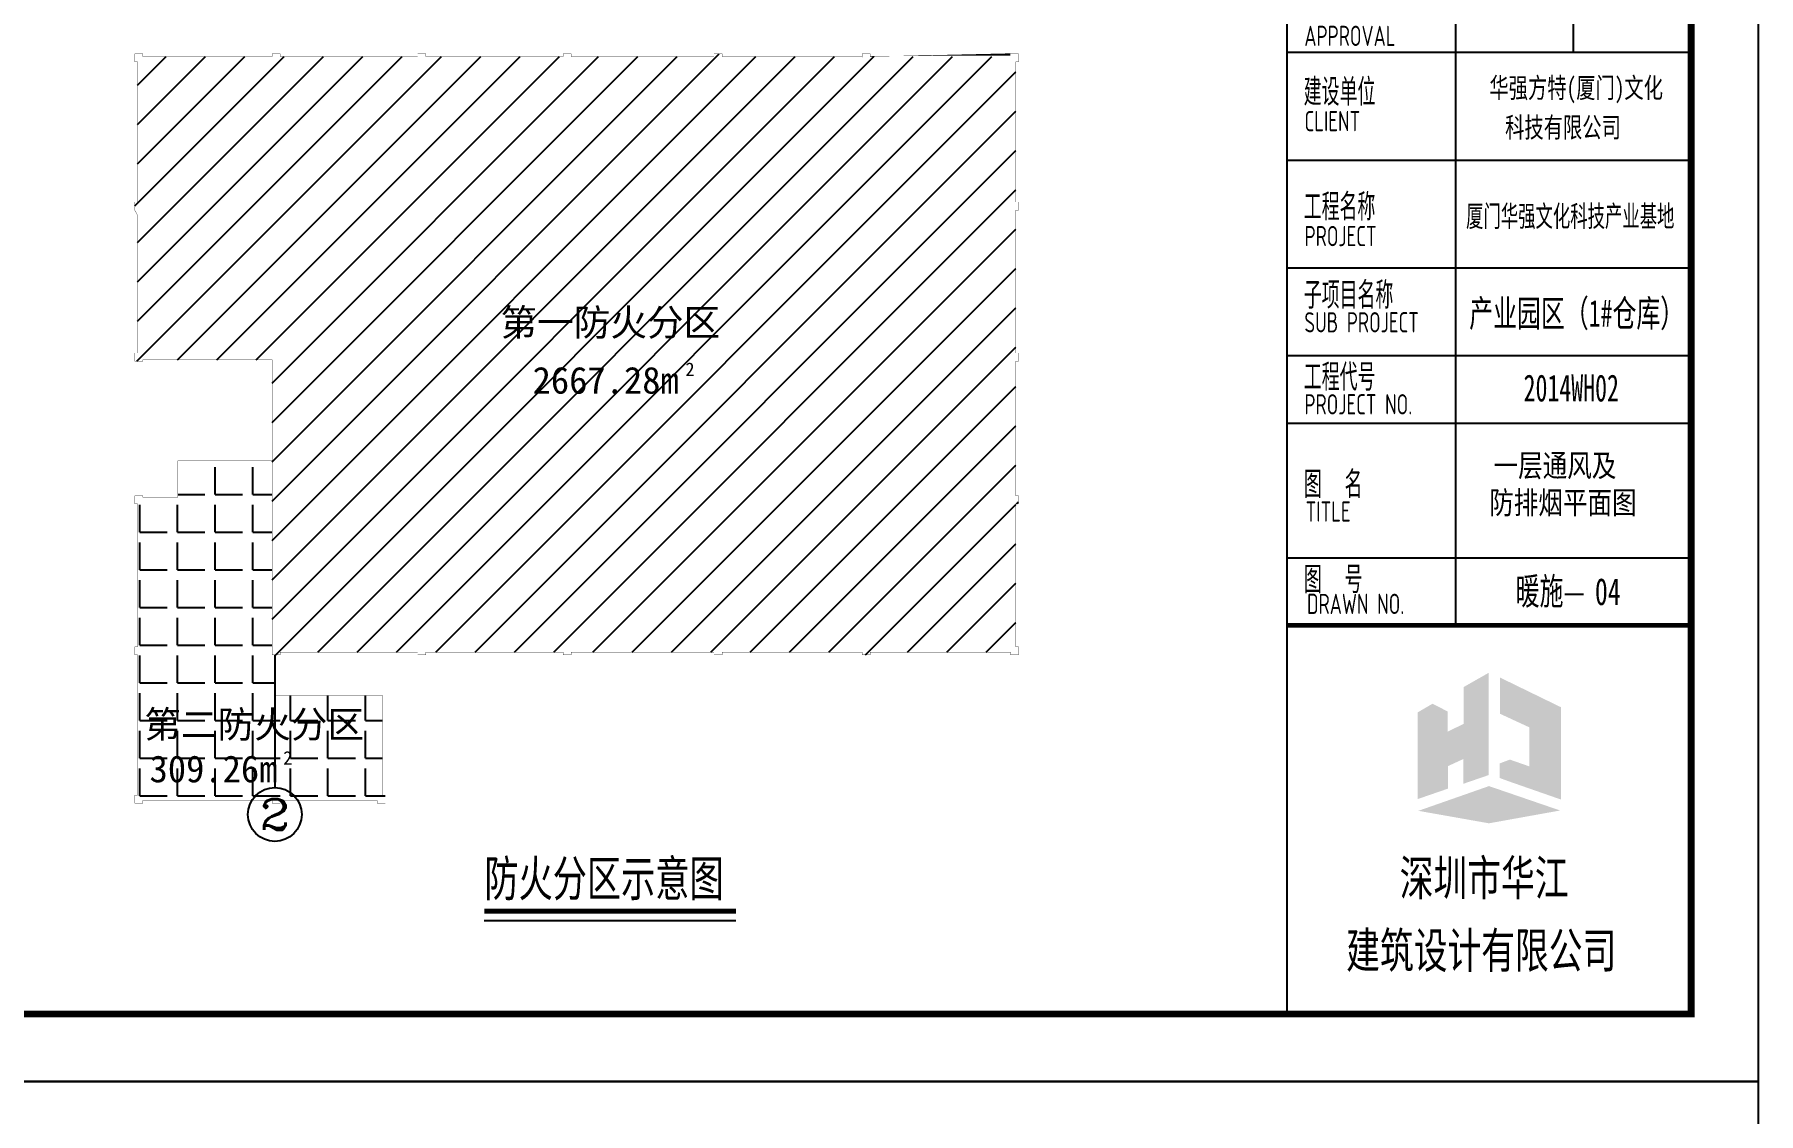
# Model space of a CAD drawing. Extents: x 2246048 to 2442613, y -66234 to 220766.
# Drawn here: x 2367718 to 2393313, y 17391 to 33400 of the extents above; entities that cross this region are included whole.
import ezdxf
from ezdxf.enums import TextEntityAlignment as Align

# ---------------------------------------------------------------- set-up
doc = ezdxf.new("R2010")
doc.units = 0
doc.header["$LTSCALE"] = 1000
doc.header["$MEASUREMENT"] = 0
doc.layers.get('0').update_dxf_attribs({"color": 8})
for name, color, linetype in [('AXIS', 8, 'Continuous'), ('AXIS_TEXT', 8, 'Continuous'), ('DIM_SYMB', 8, 'Continuous'), ('F-防火分区示意图', 8, 'Continuous'), ('J-图框线', 4, 'Continuous'), ('PUB_TEXT', 8, 'Continuous'), ('设备符号', 181, 'Continuous')]:
    doc.layers.add(name, color=color, linetype=linetype)
doc.styles.add('-黑体', font='simhei.ttf', dxfattribs={"width": 0.8})
doc.styles.add('_TCH_AXIS', font='COMPLEX', dxfattribs={"bigfont": 'GBCBIG'})
doc.styles.add('_TCH_DYN', font='')
doc.styles.add('COMPLEX', font='COMPLEX')
doc.styles.add('DIM_FONT', font='si-fs.shx', dxfattribs={"width": 0.65, "bigfont": 'fs.shx'})
doc.styles.add('HT', font='simhei.ttf', dxfattribs={"width": 0.7})
doc.styles.add('LHR1', font='tssdeng.shx', dxfattribs={"width": 0.7, "bigfont": 'tssdchn.shx'})
doc.styles.add('ST', font='', dxfattribs={"width": 0.7})
doc.styles.add('宋体', font='', dxfattribs={"width": 0.8})
doc.styles.get('_TCH_DYN').set_extended_font_data('SimSun')
doc.styles.get('ST').set_extended_font_data('NSimSun')
doc.styles.get('宋体').set_extended_font_data('SimSun')

# ---------------------------------------------------------------- blocks, each defined once
blk = doc.blocks.new('ZG BGF B')
at = {"layer": 'F-防火分区示意图'}
h = blk.add_hatch(dxfattribs=at)
h.set_pattern_fill('ANSI31', color=256, scale=1300, style=0)
h.set_pattern_definition([(45, (-10446920, 194332), (-1459.291619673737, 1459.291619673737), [])])
h.paths.add_polyline_path([(2583015.999999998, 42134.16967409768), (2583216, 42134.16967409768), (2583216, 42734.16967410926), (2582616, 42734.16967410926), (2582615.999999998, 42534.16967408697), (2572216.000000011, 42534.16967411261), (2572216, 42734.16967410926), (2571616, 42734.16967410926), (2571616, 42534.16967411249), (2561216.000000011, 42534.1696741099), (2561216, 42734.16967410926), (2560616, 42734.16967410926), (2560615.999999985, 42534.16967411045), (2550015.999999985, 42534.16967410879), (2550015.999999985, 42734.16967410926), (2549416, 42734.16967410926), (2549416, 42534.1696741021), (2539216, 42534.16967410926), (2539216, 42734.16967410926), (2538616, 42734.16967410926), (2538616, 42534.16967410973), (2528416, 42534.16967410935), (2528416, 42734.16967410926), (2527816, 42734.16967410926), (2527815.999999985, 42534.16967410565), (2518215.999999985, 42534.16967410987), (2518216, 42734.16967410926), (2517616, 42734.16967410926), (2517616, 42134.16967410926), (2517815.999999998, 42134.16967410973), (2517816, 31734.16967409771), (2517616, 31734.16967409771), (2517616, 31134.16967410926), (2517815.999999985, 31134.16967412311), (2517816, 20534.16967410926), (2517616, 20534.16967410926), (2517616, 19934.16967410926), (2518216, 19934.16967410926), (2518216, 20034.16967410815), (2527816, 20034.16967410815), (2527816, -1865.830325890391), (2528015.999999994, -1865.830325890391), (2528416, -1865.830325891206), (2528416, -1665.830325890711), (2538616, -1665.83032589074), (2538616, -1865.83032589074), (2539216, -1865.83032589074), (2539216, -1665.830325890274), (2549416, -1665.83032589074), (2549416, -1865.83032589074), (2550016, -1865.83032589074), (2550016, -1665.83032589074), (2560616, -1665.830325890391), (2560616, -1865.83032589074), (2561216, -1865.83032589074), (2561216, -1665.830325890682), (2571616, -1665.83032589074), (2571616, -1865.83032589074), (2572216, -1865.83032589074), (2572216, -1665.830325890623), (2582616, -1665.830325890856), (2582616, -1865.83032589074), (2583216, -1865.83032589074), (2583216, -1265.83032589074), (2583016, -1265.830325891206), (2583016, 9334.169674109377), (2583216, 9334.169674109377), (2583216, 9934.169674109377), (2583016, 9934.169674110424), (2583016, 19934.16967410926), (2583216, 19934.16967410926), (2583216, 20534.16967410926), (2583016, 20534.16967410929), (2583016, 31134.16967410926), (2583216, 31134.16967410926), (2583216, 31734.16967410926), (2583015.999999998, 31734.16967412311)])
h.paths.add_polyline_path([(2544103.75, 20851.69936708861), (2562428.908227848, 20851.69936708861), (2562428.908227848, 24789.19936708861), (2544103.75, 24789.19936708861)], flags=24)
h.paths.add_polyline_path([(2558252.640012141, 18588.17526367999), (2559440.535581762, 18588.17526367999), (2559440.535581762, 20025.27969405975), (2558252.640012141, 20025.27969405975)], flags=24)
h.paths.add_polyline_path([(2546665.812480496, 17030.61988393316), (2558976.730202015, 17030.61988393316), (2558976.730202015, 19938.0565927939), (2546665.812480496, 19938.0565927939)], flags=24)
h = blk.add_hatch(dxfattribs=at)
h.set_pattern_fill('ANGLE', color=256, scale=800, style=0)
h.set_pattern_definition([(0, (-10446920, 194332), (0, 2794), [2032, -762]), (90, (-10446920, 194332), (-2794, 1.710775076289861e-13), [2032, -762])])
h.paths.add_polyline_path([(2527815.999999993, -1865.830325890391), (2527815.999999993, 12534.16967410946), (2520815.999999989, 12534.1696741053), (2520815.999999994, 9834.169674110422), (2518215.999999993, 9834.169674109493), (2518215.999999993, 9934.169674109377), (2517615.999999993, 9934.169674109377), (2517615.999999993, 9334.169674109375), (2517815.999999993, 9334.169674109437), (2517815.999999993, -1265.830325890711), (2517615.999999993, -1265.830325890711), (2517615.999999993, -1865.830325890711), (2517815.999999989, -1865.830325890682), (2517815.999999989, -12265.830325891), (2517615.999999993, -12265.830325891), (2517615.999999993, -12865.830325891), (2518215.999999993, -12865.830325891), (2518215.999999996, -12665.83032589155), (2527815.999999993, -12665.830325891), (2527815.999999993, -12865.830325891), (2528415.999999993, -12865.830325891), (2528415.999999993, -12665.830325891), (2535615.999999989, -12665.830325891), (2535615.999999989, -12865.830325891), (2536215.999999993, -12865.830325891), (2536215.999999993, -12265.830325891), (2536015.999999993, -12265.830325891), (2536015.999999993, -4865.830325890798), (2528015.999999993, -4865.830325890798), (2528015.999999994, -1865.830325890391)])
at = {"layer": 'F-防火分区示意图', "color": 6, "const_width": 20}
for points in [[(2527816, -1865.830325891206), (2528416, -1865.830325891206), (2528416, -1665.830325890711), (2538616, -1665.83032589074), (2538616, -1865.83032589074), (2539216, -1865.83032589074), (2539216, -1665.830325890274), (2549416, -1665.83032589074), (2549416, -1865.83032589074), (2550016, -1865.83032589074), (2550016, -1665.83032589074), (2560616, -1665.830325890391), (2560616, -1865.83032589074), (2561216, -1865.83032589074), (2561216, -1665.830325890682), (2571616, -1665.83032589074), (2571616, -1865.83032589074), (2572216, -1865.83032589074), (2572216, -1665.830325890623), (2582616, -1665.830325890856), (2582616, -1865.83032589074), (2583216, -1865.83032589074), (2583216, -1265.83032589074), (2583016, -1265.830325891206), (2583016, 9334.169674109377), (2583216, 9334.169674109377), (2583216, 9934.169674109377), (2583016, 9934.169674110424), (2583016, 19934.16967410926), (2583216, 19934.16967410926), (2583216, 20534.16967410926), (2583016, 20534.16967410929), (2583016, 31134.16967410926), (2583216, 31134.16967410926), (2583216, 31734.16967410926), (2583015.999999998, 31734.16967412311), (2583015.999999998, 42134.16967409768), (2583216, 42134.16967409768), (2583216, 42734.16967410926), (2582616, 42734.16967410926), (2582615.999999998, 42534.16967408697), (2572216.000000011, 42534.16967411261), (2572216, 42734.16967410926), (2571616, 42734.16967410926), (2571616, 42474), (2571615.999999985, 42534.16967411249), (2561216.000000011, 42534.1696741099), (2561216, 42734.16967410926), (2560616, 42734.16967410926), (2560615.999999985, 42534.16967411045), (2550015.999999985, 42534.16967410879), (2550015.999999985, 42734.16967410926), (2549416, 42734.16967410926), (2549416, 42534.1696741021), (2539216, 42534.16967410926), (2539216, 42734.16967410926), (2538616, 42734.16967410926), (2538616, 42534.16967410973), (2528416, 42534.16967410935), (2528416, 42734.16967410926), (2527816, 42734.16967410926), (2527815.999999985, 42534.16967410565), (2518215.999999985, 42534.16967410987), (2518216, 42734.16967410926), (2517616, 42734.16967410926), (2517616, 42134.16967410926), (2517815.999999998, 42134.16967410973), (2517816, 31734.16967409771), (2517616, 31734.16967409771), (2517616, 31134.16967410926), (2517815.999999985, 31134.16967412311), (2517816, 20534.16967410926), (2517616, 20534.16967410926), (2517616, 20534.16967410926), (2517616, 19934.16967410926), (2518216, 19934.16967410926), (2518216, 20034.16967410815), (2527816, 20034.16967410815), (2527816, -1865.830325891206)], [(2527816, 12534.16967410946), (2520815.999999989, 12534.1696741053), (2520815.999999994, 9834.169674110424), (2518215.999999993, 9834.169674109493), (2518215.999999993, 9934.169674109377), (2517615.999999993, 9934.169674109377), (2517615.999999993, 9334.169674109377), (2517815.999999993, 9334.169674109435), (2517815.999999993, -1265.830325890711), (2517615.999999993, -1265.830325890711), (2517615.999999993, -1865.830325890711), (2517815.999999989, -1865.830325890682), (2517815.999999989, -12265.830325891), (2517615.999999993, -12265.830325891), (2517615.999999993, -12865.830325891), (2518215.999999993, -12865.830325891), (2518215.999999996, -12665.83032589155), (2527815.999999993, -12665.830325891), (2527815.999999993, -12833), (2527815.999999993, -12865.830325891), (2528415.999999993, -12865.830325891), (2528415.999999993, -12665.830325891), (2535615.999999989, -12665.830325891), (2535615.999999989, -12865.830325891), (2536215.999999993, -12865.830325891), (2536215.999999993, -12265.830325891), (2536015.999999993, -12265.830325891), (2536015.999999993, -4865.830325890798), (2528015.999999993, -4865.830325890798), (2528015.999999994, -1865.830325890391), (2527815.999999993, -1865.830325890391), (2527815.999999993, 12534.16967410946)]]:
    blk.add_lwpolyline(points, dxfattribs=at)
at = {"layer": 'PUB_TEXT', "style": '_TCH_DYN'}
for s, height, p in [('第一防火分区', 1993.67088607595, (2544760, 21807)), ('2667.28m', 1993.67088607595, (2547150.385265306, 17515.19266874329)), ('2', 996.8354430379748, (2558492.157417204, 18827.69266874329)), ('第二防火分区', 1993.67088607595, (2518324.107410546, -8009.742290557304)), ('309.26m', 1993.67088607595, (2518717.500000002, -11316.3483705463)), ('2', 996.8354430379748, (2528641.550632913, -10003.8483705463))]:
    blk.add_text(s, height=height, dxfattribs=at).set_placement(p)
blk = doc.blocks.new('_AXISO')
blk.add_circle((0, 0), 0.5)
at = {"layer": 'AXIS_TEXT', "style": 'COMPLEX', "width": 1.041666666666667}
blk.add_attdef('A', text='', height=0.56, dxfattribs=at).set_placement((-0.25, -0.28), (0.25, -0.28), align=Align.FIT)
blk = doc.blocks.new('A$C1E3B3BB2')
at = {"layer": 'AXIS'}
blk.add_line((7167.884634240065, -10233.1496388382), (7167.884634240065, -12200.27679491483), dxfattribs=at)
at = {"layer": 'DIM_SYMB', "const_width": 70}
blk.add_lwpolyline([(10277.94315352431, -14034.61118195641), (14013.34399740631, -14034.61118195641)], dxfattribs=at)
at = {"layer": 'DIM_SYMB'}
blk.add_lwpolyline([(10277.94315352431, -14174.61118195641), (14013.34399740631, -14174.61118195641)], dxfattribs=at)
at = {"layer": 'AXIS', "color": 1, "xscale": 0.2, "yscale": 0.2, "zscale": 0.2}
blk.add_blockref('ZG BGF B', (-498435.3153657587, -9859.983573660124), dxfattribs=at)
at = {"layer": 'AXIS'}
ref = blk.add_blockref('_AXISO', (7167.884634240065, -12600.27679491483), dxfattribs=dict(at, xscale=800, yscale=800, zscale=800))
ref.add_attrib('A', '2', dxfattribs={"layer": 'AXIS_TEXT', "height": 452.5483399593904, "style": '_TCH_AXIS', "width": 1.499999999999482}).set_placement((6941.610464260448, -12826.55096489452), (7394.158804219682, -12826.55096489452), align=Align.FIT)
at = {"layer": 'PUB_TEXT', "style": 'ST', "width": 0.7}
blk.add_text('防火分区示意图', height=531.6455696202532, dxfattribs=at).set_placement((10277.94315352431, -13814.86434651338))
at = {"layer": '设备符号', "ltscale": 0.1, "style": 'DIM_FONT', "width": 0.6, "flags": 9}
for tag in ['YSIZE', 'XSIZE']:
    blk.add_attdef(tag, (-53999.54691545805, -251.2122893370179), '', height=1.295999999991618, dxfattribs=at)
blk = doc.blocks.new('A$C5B595F1B')
at = {"layer": 'J-图框线'}
h = blk.add_hatch(color=256, dxfattribs=at)
h.paths.add_polyline_path([(-3380.743458039127, 3971.427787252702), (-3380.743458039127, 3417.294910578988), (-3005.427138473839, 3546.421305693686), (-3005.427138473839, 5064.149929986335), (-3375.839151067659, 4853.01872016862), (-3375.839151067659, 4307.037857470103), (-3840.578545359895, 4081.165969721973), (-3840.578545359895, 4604.31123255007), (-4062.352517567575, 4474.786407904699), (-4062.352517567575, 3189.316691101529), (-3845.93090012949, 3263.863099336624), (-3845.93090012949, 3742.457138120197)])
h.paths.add_polyline_path([(-2691.942973138765, 3776.108331216499), (-2692.234462430701, 3447.919321894646), (-1931.885240794159, 3182.901732704602), (-1931.885240794159, 4552.570056080818), (-2838.966483268887, 4993.91579259187), (-2838.966483268887, 4649.168940378353), (-2241.885240794159, 4358.655534987338), (-2241.885240794159, 3619.241970564239), (-2400.773758167401, 3674.62211777363)])
h = blk.add_hatch(color=256, dxfattribs=at)
h.paths.add_polyline_path([(-3840.578545359895, 4604.31123255007), (-3840.578545359895, 4081.165969721973), (-3614.079485299997, 4191.248676067218), (-3614.079485299997, 4490.042128887959)])
h.paths.add_polyline_path([(-3607.46783994697, 3680.214671109803), (-3380.743458039127, 3785.329613347538), (-3380.743458039127, 3971.427787252702), (-3845.93090012949, 3742.457138120197), (-3845.93090012949, 3263.863099336624), (-3607.46783994697, 3346.001680702902)])
h.paths.add_polyline_path([(-2691.942973138765, 3776.108331216499), (-2844.732979515567, 3718.230679063126), (-2844.732979515567, 3503.9958489649), (-2692.234462430701, 3447.919321894646)])
h.paths.add_polyline_path([(-2400.773758167401, 3674.62211777363), (-2241.885240794159, 3619.241970564239), (-2241.885240794159, 4358.655534987338), (-2838.966483268887, 4649.168940378353), (-2838.966483268887, 4456.26064942684), (-2401.892224056646, 4254.373490623198)])
blk.add_hatch(color=256, dxfattribs=at).paths.add_polyline_path([(-1945.350893517025, 3020.719048465602), (-3001.523067936301, 3382.731148746796), (-4049.799913600087, 3015.809133327566), (-3001.893615573645, 2830.513892105781)])
for p, q in [((-3500, 23770.67602147162), (-3500, 5769.894730761647)), ((-1750, 21770.67602147162), (-1750, 14270.67602147162)), ((-6000, 14270.67602147162), (0, 14270.67602147162)), ((-6000, 12670.45731218159), (0, 12670.45731218159)), ((-6000, 11070.23860289156), (0, 11070.23860289156)), ((-6000, 9769.894730761647), (0, 9769.894730761647)), ((-6000, 8769.894730761647), (0, 8769.894730761647)), ((-6000, 6769.894730761647), (0, 6769.894730761647))]:
    blk.add_line(p, q, dxfattribs=at)
at = {"layer": 'J-图框线', "const_width": 69.99999999999977}
blk.add_lwpolyline([(-6000, 5769.894730761647), (0, 5769.894730761647)], dxfattribs=at)
at = {"layer": 'J-图框线'}
for s, height, style, width, p in [('APPROVAL', 300, 'LHR1', 0.7, (-5742.211456656456, 14364.12993384898)), ('建设单位', 399.9999999999992, 'LHR1', 0.7, (-5752.019101401791, 13479.40371720865)), ('华强方特(厦门)文化', 300, 'HT', 0.7, (-2995.489113509189, 13593.74829472392)), ('CLIENT', 300, 'LHR1', 0.7, (-5739.416373273358, 13098.87328564003)), ('科技有限公司', 300, 'HT', 0.7, (-2762.206371683627, 13007.05121277831)), ('工程名称', 399.9999999999992, 'LHR1', 0.7, (-5752.019101500511, 11774.07690413296)), ('厦门华强文化科技产业基地', 315, '-黑体', 0.6, (-3341.681135935535, 11682.88772091411)), ('PROJECT', 300, 'LHR1', 0.7, (-5739.416373372078, 11393.54647256434)), ('子项目名称', 399.9999999999992, 'LHR1', 0.7, (-5750.818318009377, 10465.49173463881)), ('产业园区（1#仓库）', 400.0000000000001, '-黑体', 0.65, (-3294.493422245403, 10197.80749160759)), ('SUB PROJECT', 300, 'LHR1', 0.7, (-5741.437511563301, 10114.20717377961)), ('工程代号', 399.9999999999992, 'LHR1', 0.7, (-5750.818318009377, 9248.714099898934)), ('2014WH02', 400.0000000000001, '-黑体', 0.65, (-2487.306427772157, 9089.876212067902)), ('PROJECT NO.', 300, 'LHR1', 0.7, (-5741.437511563301, 8897.429539099336)), ('图  名', 399.9999999999992, 'LHR1', 0.7, (-5750.818318009377, 7657.371540263295)), ('图  号', 399.9999999999992, 'LHR1', 0.7, (-5750.818318009377, 6244.605325654149)), ('暖施—', 400, '-黑体', 0.65, (-2604.856383346952, 6074.793237004429)), ('深圳市华江', 525, '-黑体', 0.7, (-4326.193761450239, 1757.891399406828)), ('建筑设计有限公司', 525, '-黑体', 0.7, (-5121.28112630453, 683.4229017179459))]:
    blk.add_text(s, height=height, dxfattribs=dict(at, style=style, width=width)).set_placement(p)
at = {"layer": 'J-图框线', "style": 'LHR1', "width": 0.7}
for s, p in [('TITLE', (-5389.582177400589, 7306.528120830655)), ('DRAWN NO.', (-4981.118430256844, 5936.232119932771))]:
    blk.add_text(s, height=300, dxfattribs=at).set_placement(p, align=Align.CENTER)

msp = doc.modelspace()

# ---------------------------------------------------------------- linework, layer by layer
at = {"layer": 'J-图框线'}
for points in [[(2274412.575919128, 17865.79170316271), (2393312.575919128, 17865.79170316271), (2393312.575919128, 101965.7917031627), (2274412.575919128, 101965.7917031627)], [(2274412.575919128, -66234.20829683729), (2393312.575919128, -66234.20829683729), (2393312.575919128, 17865.79170316271), (2274412.575919128, 17865.79170316271)]]:
    msp.add_lwpolyline(points, close=True, dxfattribs=at)
at = {"layer": 'J-图框线', "const_width": 100}
msp.add_lwpolyline([(2276912.575919128, 18865.79170316271), (2392312.575919128, 18865.79170316271), (2392312.575919128, 100965.7917031627), (2276912.575919128, 100965.7917031627)], close=True, dxfattribs=at)
at = {"layer": 'J-图框线', "const_width": 30.00000000001028}
msp.add_lwpolyline([(2386312.575919124, 18865.7917031626), (2386312.575919139, 100965.7917031626)], dxfattribs=at)

# ---------------------------------------------------------------- block references
msp.add_blockref('A$C1E3B3BB2', (2364118.468620652, 34427.80023424245))
at = {"layer": 'J-图框线'}
msp.add_blockref('A$C5B595F1B', (2392312.575919128, 18865.79170316248), dxfattribs=at)

# ---------------------------------------------------------------- texts
for s, height, style, width, p in [('一层通风及', 334.1772151898734, '宋体', 0.8, (2389379.013649521, 26838.15153375536)), ('防排烟平面图', 334.1772151898734, '宋体', 0.8, (2389314.393894563, 26288.07229510264)), ('04', 400.0000000001371, 'ST', 0.7, (2390884.376343376, 24934.30825116229))]:
    msp.add_text(s, height=height, dxfattribs=dict(at, style=style, width=width)).set_placement(p)

doc.saveas('drawing.dxf')
